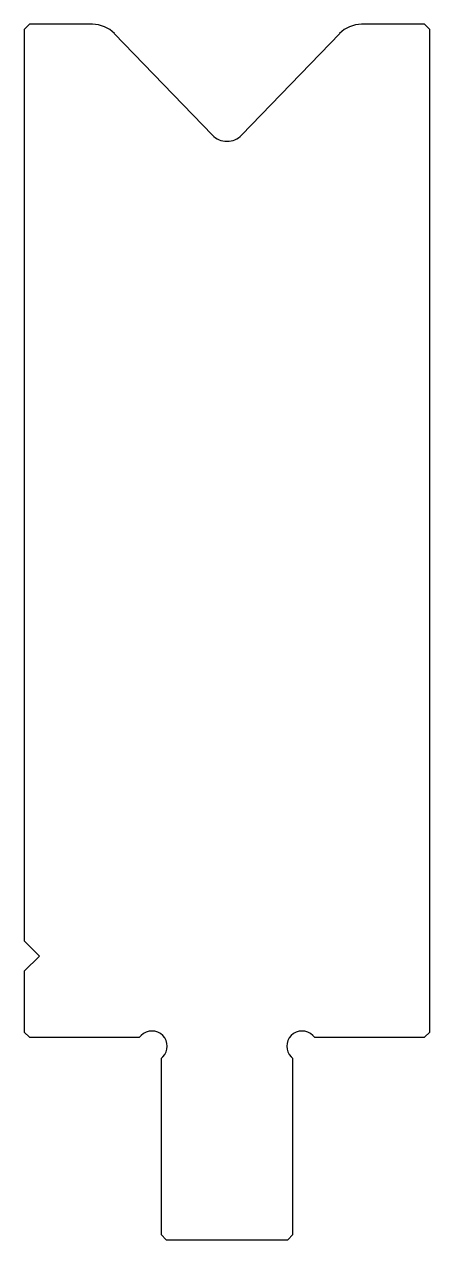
# Model space of a CAD drawing. Header units: millimetres. Extents: x -8 to 32, y -120 to 0.
import ezdxf

# ---------------------------------------------------------------- set-up
doc = ezdxf.new("R2010")
doc.units = ezdxf.units.MM
doc.layers.add('Default', color=7, linetype='CONTINUOUS')

msp = doc.modelspace()

# ---------------------------------------------------------------- linework, layer by layer
at = {"layer": 'Default'}
for p, q in [((-7.5, 0), (-8, -0.5)), ((-1.27, 0), (-7.5, 0)), ((31.5, 0), (25.27, 0)), ((32, -0.5), (31.5, 0)), ((-8, -0.5), (-8, -90.5)), ((10.56, -10.94), (0.88, -0.92)), ((23.12, -0.92), (13.44, -10.94)), ((32, -99.5), (32, -0.5)), ((-8, -90.5), (-6.5, -92)), ((-6.5, -92), (-8, -93.5)), ((-8, -93.5), (-8, -99.5)), ((-8, -99.5), (-7.5, -100)), ((31.5, -100), (32, -99.5)), ((-7.5, -100), (3.38, -100)), ((3.54, -99.84), (3.38, -100)), ((20.46, -99.84), (20.62, -100)), ((20.62, -100), (31.5, -100)), ((5.66, -101.96), (5.5, -102.12)), ((18.34, -101.96), (18.5, -102.12)), ((5.5, -102.12), (5.5, -119.5)), ((18.5, -119.5), (18.5, -102.12)), ((5.5, -119.5), (6, -120)), ((6, -120), (18, -120)), ((18, -120), (18.5, -119.5))]:
    msp.add_line(p, q, dxfattribs=at)
for centre, radius, start, end in [((-1.27, -3), 3, 44, 90), ((25.27, -3), 3, 90, 136), ((12, -9.55), 2, 224, 316), ((4.6, -100.9), 1.5, 315, 135), ((19.4, -100.9), 1.5, 45, 225)]:
    msp.add_arc(centre, radius, start, end, dxfattribs=at)

doc.saveas('drawing.dxf')
